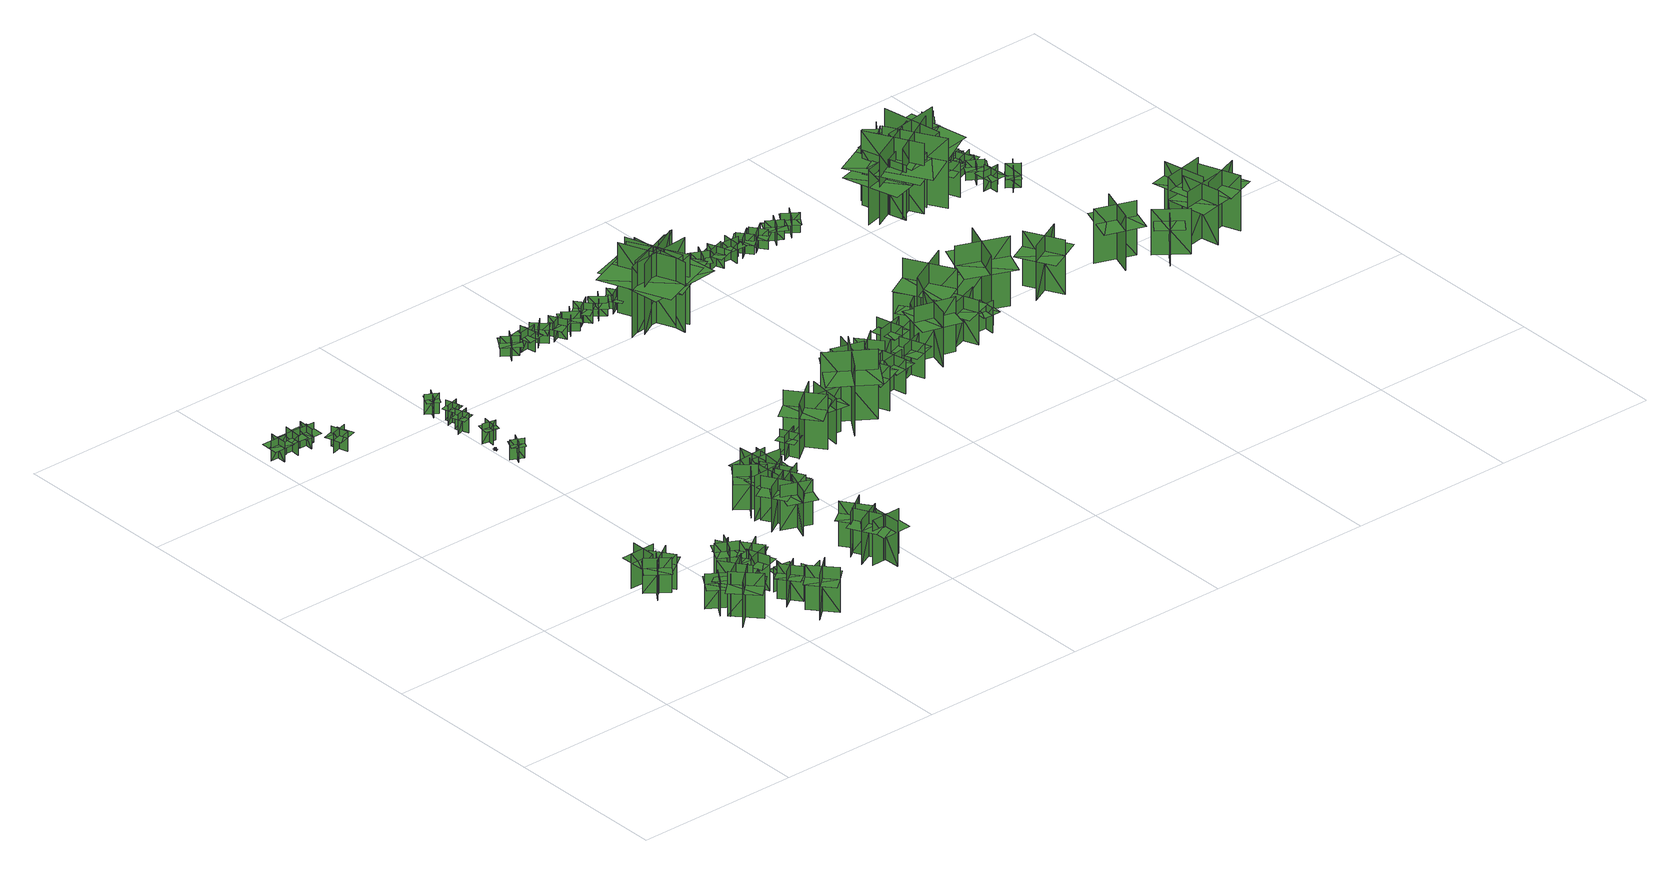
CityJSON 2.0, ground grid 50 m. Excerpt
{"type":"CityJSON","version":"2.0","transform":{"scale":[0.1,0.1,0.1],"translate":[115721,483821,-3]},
"CityObjects":{
"tree1":{"type":"SolitaryVegetationObject","geometry":[{"type":"MultiSurface","lod":"1","boundaries":[[[0,1,2]],[[0,2,3]],[[4,5,6]],[[4,6,7]],[[8,9,10]],[[8,10,11]],[[8,11,12]],[[8,12,13]]]}]},
"tree2":{"type":"SolitaryVegetationObject","geometry":[{"type":"MultiSurface","lod":"1","boundaries":[[[14,15,16]],[[14,16,17]],[[18,19,20]],[[18,20,21]],[[22,23,24]],[[22,24,25]],[[22,25,26]],[[22,26,27]]]}]},
"tree3":{"type":"SolitaryVegetationObject","geometry":[{"type":"MultiSurface","lod":"1","boundaries":[[[28,29,30]],[[28,30,31]],[[32,33,34]],[[32,34,35]],[[36,37,38]],[[36,38,39]],[[36,39,40]],[[36,40,41]]]}]},
"tree4":{"type":"SolitaryVegetationObject","geometry":[{"type":"MultiSurface","lod":"1","boundaries":[[[42,43,44]],[[42,44,45]],[[46,47,48]],[[46,48,49]],[[50,51,52]],[[50,52,53]],[[50,53,54]],[[50,54,55]]]}]},
"tree5":{"type":"SolitaryVegetationObject","geometry":[{"type":"MultiSurface","lod":"1","boundaries":[[[56,57,58]],[[56,58,59]],[[60,61,62]],[[60,62,63]],[[64,65,66]],[[64,66,67]],[[64,67,68]],[[64,68,69]]]}]},
"tree6":{"type":"SolitaryVegetationObject","geometry":[{"type":"MultiSurface","lod":"1","boundaries":[[[70,71,72]],[[70,72,73]],[[74,75,76]],[[74,76,77]],[[78,79,80]],[[78,80,81]],[[78,81,82]],[[78,82,83]]]}]},
"tree7":{"type":"SolitaryVegetationObject","geometry":[{"type":"MultiSurface","lod":"1","boundaries":[[[84,85,86]],[[84,86,87]],[[88,89,90]],[[88,90,91]],[[92,93,94]],[[92,94,95]],[[92,95,96]],[[92,96,97]]]}]},
"tree8":{"type":"SolitaryVegetationObject","geometry":[{"type":"MultiSurface","lod":"1","boundaries":[[[98,99,100]],[[98,100,101]],[[102,103,104]],[[102,104,105]],[[106,107,108]],[[106,108,109]],[[106,109,110]],[[106,110,111]]]}]},
"tree9":{"type":"SolitaryVegetationObject","geometry":[{"type":"MultiSurface","lod":"1","boundaries":[[[112,113,114]],[[112,114,115]],[[116,117,118]],[[116,118,119]],[[120,121,122]],[[120,122,123]],[[120,123,124]],[[120,124,125]]]}]},
"tree10":{"type":"SolitaryVegetationObject","geometry":[{"type":"MultiSurface","lod":"1","boundaries":[[[126,127,128]],[[126,128,129]],[[130,131,132]],[[130,132,133]],[[134,135,136]],[[134,136,137]],[[134,137,138]],[[134,138,139]]]}]},
"tree11":{"type":"SolitaryVegetationObject","geometry":[{"type":"MultiSurface","lod":"1","boundaries":[[[140,141,142]],[[140,142,143]],[[144,145,146]],[[144,146,147]],[[148,149,150]],[[148,150,151]],[[148,151,152]],[[148,152,153]]]}]},
"tree12":{"type":"SolitaryVegetationObject","geometry":[{"type":"MultiSurface","lod":"1","boundaries":[[[154,155,156]],[[154,156,157]],[[158,159,160]],[[158,160,161]],[[162,163,164]],[[162,164,165]],[[162,165,166]],[[162,166,167]]]}]},
"tree13":{"type":"SolitaryVegetationObject","geometry":[{"type":"MultiSurface","lod":"1","boundaries":[[[168,169,170]],[[168,170,171]],[[172,173,174]],[[172,174,175]],[[176,177,178]],[[176,178,179]],[[176,179,180]],[[176,180,181]]]}]},
"tree14":{"type":"SolitaryVegetationObject","geometry":[{"type":"MultiSurface","lod":"1","boundaries":[[[182,183,184]],[[182,184,185]],[[186,187,188]],[[186,188,189]],[[190,191,192]],[[190,192,193]],[[190,193,194]],[[190,194,195]]]}]},
"tree15":{"type":"SolitaryVegetationObject","geometry":[{"type":"MultiSurface","lod":"1","boundaries":[[[196,197,198]],[[196,198,199]],[[200,201,202]],[[200,202,203]],[[204,205,206]],[[204,206,207]],[[204,207,208]],[[204,208,209]]]}]},
"tree16":{"type":"SolitaryVegetationObject","geometry":[{"type":"MultiSurface","lod":"1","boundaries":[[[210,211,212]],[[210,212,213]],[[214,215,216]],[[214,216,217]],[[218,219,220]],[[218,220,221]],[[218,221,222]],[[218,222,223]]]}]},
"tree17":{"type":"SolitaryVegetationObject","geometry":[{"type":"MultiSurface","lod":"1","boundaries":[[[224,225,226]],[[224,226,227]],[[228,229,230]],[[228,230,231]],[[232,233,234]],[[232,234,235]],[[232,235,236]],[[232,236,237]]]}]},
"tree18":{"type":"SolitaryVegetationObject","geometry":[{"type":"MultiSurface","lod":"1","boundaries":[[[238,239,240]],[[238,240,241]],[[242,243,244]],[[242,244,245]],[[246,247,248]],[[246,248,249]],[[246,249,250]],[[246,250,251]]]}]},
"tree19":{"type":"SolitaryVegetationObject","geometry":[{"type":"MultiSurface","lod":"1","boundaries":[[[252,253,254]],[[252,254,255]],[[256,257,258]],[[256,258,259]],[[260,261,262]],[[260,262,263]],[[260,263,264]],[[260,264,265]]]}]},
"tree20":{"type":"SolitaryVegetationObject","geometry":[{"type":"MultiSurface","lod":"1","boundaries":[[[266,267,268]],[[266,268,269]],[[270,271,272]],[[270,272,273]],[[274,275,276]],[[274,276,277]],[[274,277,278]],[[274,278,279]]]}]},
"tree21":{"type":"SolitaryVegetationObject","geometry":[{"type":"MultiSurface","lod":"1","boundaries":[[[280,281,282]],[[280,282,283]],[[284,285,286]],[[284,286,287]],[[288,289,290]],[[288,290,291]],[[288,291,292]],[[288,292,293]]]}]},
"tree22":{"type":"SolitaryVegetationObject","geometry":[{"type":"MultiSurface","lod":"1","boundaries":[[[294,295,296]],[[294,296,297]],[[298,299,300]],[[298,300,301]],[[302,303,304]],[[302,304,305]],[[302,305,306]],[[302,306,307]]]}]},
"tree23":{"type":"SolitaryVegetationObject","geometry":[{"type":"MultiSurface","lod":"1","boundaries":[[[308,309,310]],[[308,310,311]],[[312,313,314]],[[312,314,315]],[[316,317,318]],[[316,318,319]],[[316,319,320]],[[316,320,321]]]}]},
"tree24":{"type":"SolitaryVegetationObject","geometry":[{"type":"MultiSurface","lod":"1","boundaries":[[[322,323,324]],[[322,324,325]],[[326,327,328]],[[326,328,329]],[[330,331,332]],[[330,332,333]],[[330,333,334]],[[330,334,335]]]}]},
"tree25":{"type":"SolitaryVegetationObject","geometry":[{"type":"MultiSurface","lod":"1","boundaries":[[[336,337,338]],[[336,338,339]],[[340,341,342]],[[340,342,343]],[[344,345,346]],[[344,346,347]],[[344,347,348]],[[344,348,349]]]}]},
"tree26":{"type":"SolitaryVegetationObject","geometry":[{"type":"MultiSurface","lod":"1","boundaries":[[[350,351,352]],[[350,352,353]],[[354,355,356]],[[354,356,357]],[[358,359,360]],[[358,360,361]],[[358,361,362]],[[358,362,363]]]}]},
"tree27":{"type":"SolitaryVegetationObject","geometry":[{"type":"MultiSurface","lod":"1","boundaries":[[[364,365,366]],[[364,366,367]],[[368,369,370]],[[368,370,371]],[[372,373,374]],[[372,374,375]],[[372,375,376]],[[372,376,377]]]}]},
"tree28":{"type":"SolitaryVegetationObject","geometry":[{"type":"MultiSurface","lod":"1","boundaries":[[[378,379,380]],[[378,380,381]],[[382,383,384]],[[382,384,385]],[[386,387,388]],[[386,388,389]],[[386,389,390]],[[386,390,391]]]}]},
"tree29":{"type":"SolitaryVegetationObject","geometry":[{"type":"MultiSurface","lod":"1","boundaries":[[[392,393,394]],[[392,394,395]],[[396,397,398]],[[396,398,399]],[[400,401,402]],[[400,402,403]],[[400,403,404]],[[400,404,405]]]}]},
"tree30":{"type":"SolitaryVegetationObject","geometry":[{"type":"MultiSurface","lod":"1","boundaries":[[[406,407,408]],[[406,408,409]],[[410,411,412]],[[410,412,413]],[[414,415,416]],[[414,416,417]],[[414,417,418]],[[414,418,419]]]}]},
"tree31":{"type":"SolitaryVegetationObject","geometry":[{"type":"MultiSurface","lod":"1","boundaries":[[[420,421,422]],[[420,422,423]],[[424,425,426]],[[424,426,427]],[[428,429,430]],[[428,430,431]],[[428,431,432]],[[428,432,433]]]}]},
"tree32":{"type":"SolitaryVegetationObject","geometry":[{"type":"MultiSurface","lod":"1","boundaries":[[[434,435,436]],[[434,436,437]],[[438,439,440]],[[438,440,441]],[[442,443,444]],[[442,444,445]],[[442,445,446]],[[442,446,447]]]}]},
"tree33":{"type":"SolitaryVegetationObject","geometry":[{"type":"MultiSurface","lod":"1","boundaries":[[[448,449,450]],[[448,450,451]],[[452,453,454]],[[452,454,455]],[[456,457,458]],[[456,458,459]],[[456,459,460]],[[456,460,461]]]}]},
"tree34":{"type":"SolitaryVegetationObject","geometry":[{"type":"MultiSurface","lod":"1","boundaries":[[[462,463,464]],[[462,464,465]],[[466,467,468]],[[466,468,469]],[[470,471,472]],[[470,472,473]],[[470,473,474]],[[470,474,475]]]}]},
"tree35":{"type":"SolitaryVegetationObject","geometry":[{"type":"MultiSurface","lod":"1","boundaries":[[[476,477,478]],[[476,478,479]],[[480,481,482]],[[480,482,483]],[[484,485,486]],[[484,486,487]],[[484,487,488]],[[484,488,489]]]}]},
"tree36":{"type":"SolitaryVegetationObject","geometry":[{"type":"MultiSurface","lod":"1","boundaries":[[[490,491,492]],[[490,492,493]],[[494,495,496]],[[494,496,497]],[[498,499,500]],[[498,500,501]],[[498,501,502]],[[498,502,503]]]}]},
"tree37":{"type":"SolitaryVegetationObject","geometry":[{"type":"MultiSurface","lod":"1","boundaries":[[[504,505,506]],[[504,506,507]],[[508,509,510]],[[508,510,511]],[[512,513,514]],[[512,514,515]],[[512,515,516]],[[512,516,517]]]}]},
"tree38":{"type":"SolitaryVegetationObject","geometry":[{"type":"MultiSurface","lod":"1","boundaries":[[[518,519,520]],[[518,520,521]],[[522,523,524]],[[522,524,525]],[[526,527,528]],[[526,528,529]],[[526,529,530]],[[526,530,531]]]}]},
"tree39":{"type":"SolitaryVegetationObject","geometry":[{"type":"MultiSurface","lod":"1","boundaries":[[[532,533,534]],[[532,534,535]],[[536,537,538]],[[536,538,539]],[[540,541,542]],[[540,542,543]],[[540,543,544]],[[540,544,545]]]}]},
"tree40":{"type":"SolitaryVegetationObject","geometry":[{"type":"MultiSurface","lod":"1","boundaries":[[[546,547,548]],[[546,548,549]],[[550,551,552]],[[550,552,553]],[[554,555,556]],[[554,556,557]],[[554,558,559]],[[554,559,555]]]}]},
"tree41":{"type":"SolitaryVegetationObject","geometry":[{"type":"MultiSurface","lod":"1","boundaries":[[[560,561,562]],[[560,562,563]],[[564,565,566]],[[564,566,567]],[[568,569,570]],[[568,570,571]],[[568,571,572]],[[568,572,573]]]}]},
"tree42":{"type":"SolitaryVegetationObject","geometry":[{"type":"MultiSurface","lod":"1","boundaries":[[[574,575,576]],[[574,576,577]],[[578,579,580]],[[578,580,581]],[[582,583,584]],[[582,584,585]],[[582,585,586]],[[582,586,587]]]}]},
"tree43":{"type":"SolitaryVegetationObject","geometry":[{"type":"MultiSurface","lod":"1","boundaries":[[[588,589,590]],[[588,590,591]],[[592,593,594]],[[592,594,595]],[[596,597,598]],[[596,598,599]],[[596,599,600]],[[596,600,601]]]}]},
"tree44":{"type":"SolitaryVegetationObject","geometry":[{"type":"MultiSurface","lod":"1","boundaries":[[[602,603,604]],[[602,604,605]],[[606,607,608]],[[606,608,609]],[[610,611,612]],[[610,612,613]],[[610,613,614]],[[610,614,615]]]}]},
"tree45":{"type":"SolitaryVegetationObject","geometry":[{"type":"MultiSurface","lod":"1","boundaries":[[[616,617,618]],[[616,618,619]],[[620,621,622]],[[620,622,623]],[[624,625,626]],[[624,626,627]],[[624,627,628]],[[624,628,629]]]}]},
"tree46":{"type":"SolitaryVegetationObject","geometry":[{"type":"MultiSurface","lod":"1","boundaries":[[[630,631,632]],[[630,632,633]],[[634,635,636]],[[634,636,637]],[[638,639,640]],[[638,640,641]],[[638,641,642]],[[638,642,643]]]}]},
"tree47":{"type":"SolitaryVegetationObject","geometry":[{"type":"MultiSurface","lod":"1","boundaries":[[[644,645,646]],[[644,646,647]],[[648,649,650]],[[648,650,651]],[[652,653,654]],[[652,654,655]],[[652,655,656]],[[652,656,657]]]}]},
"tree48":{"type":"SolitaryVegetationObject","geometry":[{"type":"MultiSurface","lod":"1","boundaries":[[[658,659,660]],[[658,660,661]],[[662,663,664]],[[662,664,665]],[[666,667,668]],[[666,668,669]],[[666,669,670]],[[666,670,671]]]}]},
"tree49":{"type":"SolitaryVegetationObject","geometry":[{"type":"MultiSurface","lod":"1","boundaries":[[[672,673,674]],[[672,674,675]],[[676,677,678]],[[676,678,679]],[[680,681,682]],[[680,682,683]],[[680,683,684]],[[680,684,685]]]}]},
"tree50":{"type":"SolitaryVegetationObject","geometry":[{"type":"MultiSurface","lod":"1","boundaries":[[[686,687,688]],[[686,688,689]],[[690,691,692]],[[690,692,693]],[[694,695,696]],[[694,696,697]],[[694,697,698]],[[694,698,699]]]}]},
"tree51":{"type":"SolitaryVegetationObject","geometry":[{"type":"MultiSurface","lod":"1","boundaries":[[[700,701,702]],[[700,702,703]],[[704,705,706]],[[704,706,707]],[[708,709,710]],[[708,710,711]],[[708,711,712]],[[708,712,713]]]}]},
"tree52":{"type":"SolitaryVegetationObject","geometry":[{"type":"MultiSurface","lod":"1","boundaries":[[[714,715,716]],[[714,716,717]],[[718,719,720]],[[718,720,721]],[[722,723,724]],[[722,724,725]],[[722,725,726]],[[722,726,727]]]}]},
"tree53":{"type":"SolitaryVegetationObject","geometry":[{"type":"MultiSurface","lod":"1","boundaries":[[[728,729,730]],[[728,730,731]],[[732,733,734]],[[732,734,735]],[[736,737,738]],[[736,738,739]],[[736,739,740]],[[736,740,741]]]}]},
"tree54":{"type":"SolitaryVegetationObject","geometry":[{"type":"MultiSurface","lod":"1","boundaries":[[[742,743,744]],[[742,744,745]],[[746,747,748]],[[746,748,749]],[[750,751,752]],[[750,752,753]],[[750,753,754]],[[750,754,755]]]}]},
"tree55":{"type":"SolitaryVegetationObject","geometry":[{"type":"MultiSurface","lod":"1","boundaries":[[[756,757,758]],[[756,758,759]],[[760,761,762]],[[760,762,763]],[[764,765,766]],[[764,766,767]],[[764,767,768]],[[764,768,769]]]}]},
"tree56":{"type":"SolitaryVegetationObject","geometry":[{"type":"MultiSurface","lod":"1","boundaries":[[[770,771,772]],[[770,772,773]],[[774,775,776]],[[774,776,777]],[[778,779,780]],[[778,780,781]],[[778,782,783]],[[778,783,779]]]}]},
"tree57":{"type":"SolitaryVegetationObject","geometry":[{"type":"MultiSurface","lod":"1","boundaries":[[[784,785,786]],[[784,786,787]],[[788,789,790]],[[788,790,791]],[[792,793,794]],[[792,794,795]],[[792,795,796]],[[792,796,797]]]}]},
"tree58":{"type":"SolitaryVegetationObject","geometry":[{"type":"MultiSurface","lod":"1","boundaries":[[[798,799,800]],[[798,800,801]],[[802,803,804]],[[802,804,805]],[[806,807,808]],[[806,808,809]],[[806,809,810]],[[806,810,811]]]}]},
"tree59":{"type":"SolitaryVegetationObject","geometry":[{"type":"MultiSurface","lod":"1","boundaries":[[[812,813,814]],[[812,814,815]],[[816,817,818]],[[816,818,819]],[[820,821,822]],[[820,822,823]],[[820,823,824]],[[820,824,825]]]}]},
"tree60":{"type":"SolitaryVegetationObject","geometry":[{"type":"MultiSurface","lod":"1","boundaries":[[[826,827,828]],[[826,828,829]],[[830,831,832]],[[830,832,833]],[[834,835,836]],[[834,836,837]],[[834,838,839]],[[834,839,835]]]}]},
"tree61":{"type":"SolitaryVegetationObject","geometry":[{"type":"MultiSurface","lod":"1","boundaries":[[[840,841,842]],[[840,842,843]],[[844,845,846]],[[844,846,847]],[[848,849,850]],[[848,850,851]],[[848,851,852]],[[848,852,853]]]}]},
"tree62":{"type":"SolitaryVegetationObject","geometry":[{"type":"MultiSurface","lod":"1","boundaries":[[[854,855,856]],[[854,856,857]],[[858,859,860]],[[858,860,861]],[[862,863,864]],[[862,864,865]],[[862,865,866]],[[862,866,867]]]}]},
"tree63":{"type":"SolitaryVegetationObject","geometry":[{"type":"MultiSurface","lod":"1","boundaries":[[[868,869,870]],[[868,870,871]],[[872,873,874]],[[872,874,875]],[[876,877,878]],[[876,878,879]],[[876,879,880]],[[876,880,881]]]}]},
"tree64":{"type":"SolitaryVegetationObject","geometry":[{"type":"MultiSurface","lod":"1","boundaries":[[[882,883,884]],[[882,884,885]],[[886,887,888]],[[886,888,889]],[[890,891,892]],[[890,892,893]],[[890,893,894]],[[890,894,895]]]}]},
"tree65":{"type":"SolitaryVegetationObject","geometry":[{"type":"MultiSurface","lod":"1","boundaries":[[[896,897,898]],[[896,898,899]],[[900,901,902]],[[900,902,903]],[[904,905,906]],[[904,906,907]],[[904,908,909]],[[904,909,905]]]}]},
"tree66":{"type":"SolitaryVegetationObject","geometry":[{"type":"MultiSurface","lod":"1","boundaries":[[[910,911,912]],[[910,912,913]],[[914,915,916]],[[914,916,917]],[[918,919,920]],[[918,920,921]],[[918,921,922]],[[918,922,923]]]}]},
"tree67":{"type":"SolitaryVegetationObject","geometry":[{"type":"MultiSurface","lod":"1","boundaries":[[[924,925,926]],[[924,926,927]],[[928,929,930]],[[928,930,931]],[[932,933,934]],[[932,934,935]],[[932,935,936]],[[932,936,937]]]}]},
"tree68":{"type":"SolitaryVegetationObject","geometry":[{"type":"MultiSurface","lod":"1","boundaries":[[[938,939,940]],[[938,940,941]],[[942,943,944]],[[942,944,945]],[[946,947,948]],[[946,948,949]],[[946,949,950]],[[946,950,951]]]}]},
"tree69":{"type":"SolitaryVegetationObject","geometry":[{"type":"MultiSurface","lod":"1","boundaries":[[[952,953,954]],[[952,954,955]],[[956,957,958]],[[956,958,959]],[[960,961,962]],[[960,962,963]],[[960,963,964]],[[960,964,965]]]}]},
"tree70":{"type":"SolitaryVegetationObject","geometry":[{"type":"MultiSurface","lod":"1","boundaries":[[[966,967,968]],[[966,968,969]],[[970,971,972]],[[970,972,973]],[[974,975,976]],[[974,976,977]],[[974,977,978]],[[974,978,979]]]}]},
"tree71":{"type":"SolitaryVegetationObject","geometry":[{"type":"MultiSurface","lod":"1","boundaries":[[[980,981,982]],[[980,982,983]],[[984,985,986]],[[984,986,987]],[[988,989,990]],[[988,990,991]],[[988,991,992]],[[988,992,993]]]}]},
"tree72":{"type":"SolitaryVegetationObject","geometry":[{"type":"MultiSurface","lod":"1","boundaries":[[[994,995,996]],[[994,996,997]],[[998,999,1000]],[[998,1000,1001]],[[1002,1003,1004]],[[1002,1004,1005]],[[1002,1005,1006]],[[1002,1006,1007]]]}]},
"tree73":{"type":"SolitaryVegetationObject","geometry":[{"type":"MultiSurface","lod":"1","boundaries":[[[1008,1009,1010]],[[1008,1010,1011]],[[1012,1013,1014]],[[1012,1014,1015]],[[1016,1017,1018]],[[1016,1018,1019]],[[1016,1019,1020]],[[1016,1020,1021]]]}]},
"tree74":{"type":"SolitaryVegetationObject","geometry":[{"type":"MultiSurface","lod":"1","boundaries":[[[1022,1023,1024]],[[1022,1024,1025]],[[1026,1027,1028]],[[1026,1028,1029]],[[1030,1031,1032]],[[1030,1032,1033]],[[1030,1033,1034]],[[1030,1034,1035]]]}]},
"tree75":{"type":"SolitaryVegetationObject","geometry":[{"type":"MultiSurface","lod":"1","boundaries":[[[1036,1037,1038]],[[1036,1038,1039]],[[1040,1041,1042]],[[1040,1042,1043]],[[1044,1045,1046]],[[1044,1046,1047]],[[1044,1047,1048]],[[1044,1048,1049]]]}]},
"tree76":{"type":"SolitaryVegetationObject","geometry":[{"type":"MultiSurface","lod":"1","boundaries":[[[1050,1051,1052]],[[1050,1052,1053]],[[1054,1055,1056]],[[1054,1056,1057]],[[1058,1059,1060]],[[1058,1060,1061]],[[1058,1061,1062]],[[1058,1062,1063]]]}]},
"tree77":{"type":"SolitaryVegetationObject","geometry":[{"type":"MultiSurface","lod":"1","boundaries":[[[1064,1065,1066]],[[1064,1066,1067]],[[1068,1069,1070]],[[1068,1070,1071]],[[1072,1073,1074]],[[1072,1074,1075]],[[1072,1075,1076]],[[1072,1076,1077]]]}]},
"tree78":{"type":"SolitaryVegetationObject","geometry":[{"type":"MultiSurface","lod":"1","boundaries":[[[1078,1079,1080]],[[1078,1080,1081]],[[1082,1083,1084]],[[1082,1084,1085]],[[1086,1087,1088]],[[1086,1088,1089]],[[1086,1089,1090]],[[1086,1090,1091]]]}]},
"tree79":{"type":"SolitaryVegetationObject","geometry":[{"type":"MultiSurface","lod":"1","boundaries":[[[1092,1093,1094]],[[1092,1094,1095]],[[1096,1097,1098]],[[1096,1098,1099]],[[1100,1101,1102]],[[1100,1102,1103]],[[1100,1103,1104]],[[1100,1104,1105]]]}]},
"tree80":{"type":"SolitaryVegetationObject","geometry":[{"type":"MultiSurface","lod":"1","boundaries":[[[1106,1107,1108]],[[1106,1108,1109]],[[1110,1111,1112]],[[1110,1112,1113]],[[1114,1115,1116]],[[1114,1116,1117]],[[1114,1117,1118]],[[1114,1118,1119]]]}]},
"tree81":{"type":"SolitaryVegetationObject","geometry":[{"type":"MultiSurface","lod":"1","boundaries":[[[1120,1121,1122]],[[1120,1122,1123]],[[1124,1125,1126]],[[1124,1126,1127]],[[1128,1129,1130]],[[1128,1130,1131]],[[1128,1131,1132]],[[1128,1132,1133]]]}]},
"tree82":{"type":"SolitaryVegetationObject","geometry":[{"type":"MultiSurface","lod":"1","boundaries":[[[1134,1135,1136]],[[1134,1136,1137]],[[1138,1139,1140]],[[1138,1140,1141]],[[1142,1143,1144]],[[1142,1144,1145]],[[1142,1145,1146]],[[1142,1146,1147]]]}]},
"tree83":{"type":"SolitaryVegetationObject","geometry":[{"type":"MultiSurface","lod":"1","boundaries":[[[1148,1149,1150]],[[1148,1150,1151]],[[1152,1153,1154]],[[1152,1154,1155]],[[1156,1157,1158]],[[1156,1158,1159]],[[1156,1159,1160]],[[1156,1160,1161]]]}]},
"tree84":{"type":"SolitaryVegetationObject","geometry":[{"type":"MultiSurface","lod":"1","boundaries":[[[1162,1163,1164]],[[1162,1164,1165]],[[1166,1167,1168]],[[1166,1168,1169]],[[1170,1171,1167]],[[1170,1167,1166]],[[1172,1173,1163]],[[1172,1163,1162]],[[1162,1163,1174]],[[1162,1174,1175]],[[1162,1176,1177]],[[1162,1177,1163]]]}]},
"tree85":{"type":"SolitaryVegetationObject","geometry":[{"type":"MultiSurface","lod":"1","boundaries":[[[1178,1179,1180]],[[1178,1180,1181]],[[1182,1183,1184]],[[1182,1184,1185]],[[1186,1187,1183]],[[1186,1183,1182]],[[1188,1189,1179]],[[1188,1179,1178]],[[1178,1179,1190]],[[1178,1190,1191]],[[1178,1192,1193]],[[1178,1193,1179]]]}]},
"tree86":{"type":"SolitaryVegetationObject","geometry":[{"type":"MultiSurface","lod":"1","boundaries":[[[1194,1195,1196]],[[1194,1196,1197]],[[1198,1199,1200]],[[1198,1200,1201]],[[1202,1203,1204]],[[1202,1204,1205]],[[1202,1205,1206]],[[1202,1206,1207]]]}]},
"tree87":{"type":"SolitaryVegetationObject","geometry":[{"type":"MultiSurface","lod":"1","boundaries":[[[1208,1209,1210]],[[1208,1210,1211]],[[1212,1213,1214]],[[1212,1214,1215]],[[1216,1217,1218]],[[1216,1218,1219]],[[1216,1220,1221]],[[1216,1221,1217]]]}]},
"tree88":{"type":"SolitaryVegetationObject","geometry":[{"type":"MultiSurface","lod":"1","boundaries":[[[1222,1223,1224]],[[1222,1224,1225]],[[1226,1227,1228]],[[1226,1228,1229]],[[1230,1231,1232]],[[1230,1232,1233]],[[1230,1234,1235]],[[1230,1235,1231]]]}]},
"tree89":{"type":"SolitaryVegetationObject","geometry":[{"type":"MultiSurface","lod":"1","boundaries":[[[1236,1237,1238]],[[1236,1238,1239]],[[1240,1241,1242]],[[1240,1242,1243]],[[1244,1245,1246]],[[1244,1246,1247]],[[1244,1247,1248]],[[1244,1248,1249]]]}]},
"tree90":{"type":"SolitaryVegetationObject","geometry":[{"type":"MultiSurface","lod":"1","boundaries":[[[1250,1251,1252]],[[1250,1252,1253]],[[1254,1255,1256]],[[1254,1256,1257]],[[1258,1259,1260]],[[1258,1260,1261]],[[1258,1261,1262]],[[1258,1262,1263]]]}]},
"tree91":{"type":"SolitaryVegetationObject","geometry":[{"type":"MultiSurface","lod":"1","boundaries":[[[1264,1265,1266]],[[1264,1266,1267]],[[1268,1269,1270]],[[1268,1270,1271]],[[1272,1273,1274]],[[1272,1274,1275]],[[1272,1275,1276]],[[1272,1276,1277]]]}]},
"tree92":{"type":"SolitaryVegetationObject","geometry":[{"type":"MultiSurface","lod":"1","boundaries":[[[1278,1279,1280]],[[1278,1280,1281]],[[1282,1283,1284]],[[1282,1284,1285]],[[1286,1287,1288]],[[1286,1288,1289]],[[1286,1289,1290]],[[1286,1290,1291]]]}]},
"tree93":{"type":"SolitaryVegetationObject","geometry":[{"type":"MultiSurface","lod":"1","boundaries":[[[1292,1293,1294]],[[1292,1294,1295]],[[1296,1297,1298]],[[1296,1298,1299]],[[1300,1301,1302]],[[1300,1302,1303]],[[1300,1303,1304]],[[1300,1304,1305]]]}]},
"tree94":{"type":"SolitaryVegetationObject","geometry":[{"type":"MultiSurface","lod":"1","boundaries":[[[1306,1307,1308]],[[1306,1308,1309]],[[1310,1311,1312]],[[1310,1312,1313]],[[1314,1315,1316]],[[1314,1316,1317]],[[1314,1317,1318]],[[1314,1318,1319]]]}]},
"tree95":{"type":"SolitaryVegetationObject","geometry":[{"type":"MultiSurface","lod":"1","boundaries":[[[1320,1321,1322]],[[1320,1322,1323]],[[1324,1325,1326]],[[1324,1326,1327]],[[1328,1329,1325]],[[1328,1325,1324]],[[1330,1331,1321]],[[1330,1321,1320]],[[1320,1321,1332]],[[1320,1332,1333]],[[1320,1334,1335]],[[1320,1335,1321]]]}]},
"tree96":{"type":"SolitaryVegetationObject","geometry":[{"type":"MultiSurface","lod":"1","boundaries":[[[1336,1337,1338]],[[1336,1338,1339]],[[1340,1341,1342]],[[1340,1342,1343]],[[1344,1345,1346]],[[1344,1346,1347]],[[1344,1347,1348]],[[1344,1348,1349]]]}]},
"tree97":{"type":"SolitaryVegetationObject","geometry":[{"type":"MultiSurface","lod":"1","boundaries":[[[1350,1351,1352]],[[1350,1352,1353]],[[1354,1355,1356]],[[1354,1356,1357]],[[1358,1359,1360]],[[1358,1360,1361]],[[1358,1362,1363]],[[1358,1363,1359]]]}]},
"tree98":{"type":"SolitaryVegetationObject","geometry":[{"type":"MultiSurface","lod":"1","boundaries":[[[1364,1365,1366]],[[1364,1366,1367]],[[1368,1369,1370]],[[1368,1370,1371]],[[1372,1373,1369]],[[1372,1369,1368]],[[1374,1375,1365]],[[1374,1365,1364]],[[1364,1365,1376]],[[1364,1376,1377]],[[1364,1378,1379]],[[1364,1379,1365]]]}]},
"tree99":{"type":"SolitaryVegetationObject","geometry":[{"type":"MultiSurface","lod":"1","boundaries":[[[1380,1381,1382]],[[1380,1382,1383]],[[1384,1385,1386]],[[1384,1386,1387]],[[1388,1389,1390]],[[1388,1390,1391]],[[1388,1392,1393]],[[1388,1393,1389]]]}]}
},
"vertices":[
[358,462,25],[312,400,25],[312,400,133],[358,462,133],[307,454,25],[369,408,25],[369,408,133],[307,454,133],[307,454,103],[284,423,103],[346,377,103],[369,408,103],[392,439,103],[330,485,103],
[468,215,25],[394,148,25],[394,148,164],[468,215,164],[401,218,25],[469,145,25],[469,145,164],[401,218,164],[401,218,125],[365,185,125],[432,111,125],[469,145,125],[505,179,125],[438,252,125],
[429,296,25],[387,232,25],[387,232,133],[429,296,133],[379,286,25],[444,244,25],[444,244,133],[379,286,133],[379,286,103],[358,254,103],[423,211,103],[444,244,103],[465,276,103],[400,319,103],
[381,498,21],[304,498,21],[304,498,129],[381,498,129],[345,535,21],[345,458,21],[345,458,129],[345,535,129],[345,535,99],[306,535,99],[306,458,99],[345,458,99],[384,458,99],[384,535,99],
[398,468,24],[333,424,24],[333,424,132],[398,468,132],[347,478,24],[390,413,24],[390,413,132],[347,478,132],[347,478,101],[315,456,101],[358,392,101],[390,413,101],[422,435,101],[379,499,101],
[408,213,23],[491,267,23],[491,267,162],[408,213,162],[473,199,23],[418,282,23],[418,282,162],[473,199,162],[473,199,123],[514,226,123],[460,309,123],[418,282,123],[377,255,123],[431,171,123],
[40,1604,14],[40,1604,76],[40,1657,76],[40,1657,14],[15,1630,14],[15,1630,76],[67,1630,76],[67,1630,14],[7,1630,56],[7,1603,56],[71,1603,56],[71,1630,56],[71,1657,56],[7,1657,56],
[92,1659,14],[92,1659,76],[89,1606,76],[89,1606,14],[116,1632,14],[116,1632,76],[64,1634,76],[64,1634,14],[123,1632,56],[125,1658,56],[61,1661,56],[59,1635,56],[58,1608,56],[122,1605,56],
[164,1631,14],[164,1631,76],[110,1632,76],[110,1632,14],[137,1607,14],[137,1607,76],[139,1658,76],[139,1658,14],[137,1599,56],[164,1598,56],[165,1662,56],[139,1663,56],[112,1664,56],[110,1599,56],
[573,43,26],[642,103,26],[642,103,165],[573,43,165],[640,38,26],[579,108,26],[579,108,165],[640,38,165],[640,38,128],[673,67,128],[613,137,128],[579,108,128],[546,79,128],[606,9,128],
[552,152,25],[610,195,25],[610,195,133],[552,152,133],[604,145,25],[561,202,25],[561,202,133],[604,145,133],[604,145,105],[632,165,105],[589,223,105],[561,202,105],[534,182,105],[577,124,105],
[569,242,27],[546,310,27],[546,310,135],[569,242,135],[592,289,27],[524,266,27],[524,266,135],[592,289,135],[592,289,107],[581,322,107],[513,298,107],[524,266,107],[535,233,107],[603,256,107],
[565,357,25],[502,391,25],[502,391,133],[565,357,133],[549,407,25],[516,344,25],[516,344,133],[549,407,133],[549,407,105],[519,424,105],[485,360,105],[516,344,105],[546,328,105],[580,391,105],
[184,1584,16],[184,1584,78],[199,1533,78],[199,1533,16],[215,1566,16],[215,1566,78],[166,1551,78],[166,1551,16],[223,1568,58],[215,1594,58],[154,1575,58],[162,1550,58],[169,1524,58],[231,1543,58],
[658,141,25],[591,115,25],[591,115,133],[658,141,133],[610,162,25],[636,95,25],[636,95,133],[610,162,133],[610,162,105],[578,149,105],[604,82,105],[636,95,105],[668,108,105],[642,174,105],
[596,203,26],[603,254,26],[603,254,103],[596,203,103],[626,226,26],[575,233,26],[575,233,103],[626,226,103],[626,226,83],[629,251,83],[578,257,83],[575,233,83],[572,209,83],[623,202,83],
[597,292,27],[557,351,27],[557,351,135],[597,292,135],[606,343,27],[547,303,27],[547,303,135],[606,343,135],[606,343,107],[587,372,107],[528,331,107],[547,303,107],[567,274,107],[626,315,107],
[545,437,28],[569,392,28],[569,392,105],[545,437,105],[535,401,28],[580,425,28],[580,425,105],[535,401,105],[535,401,85],[546,380,85],[591,404,85],[580,425,85],[568,447,85],[523,423,85],
[497,1182,25],[515,1218,25],[515,1218,87],[497,1182,87],[525,1191,25],[488,1209,25],[488,1209,87],[525,1191,87],[525,1191,71],[534,1209,71],[497,1227,71],[488,1209,71],[480,1192,71],[516,1174,71],
[489,1267,27],[496,1267,27],[496,1277,27],[489,1277,27],[493,1267,31],[493,1267,24],[493,1277,24],[493,1277,31],[493,1274,31],[496,1274,31],[496,1274,24],[493,1274,24],[490,1274,24],[490,1274,31],
[509,1334,26],[503,1294,26],[503,1294,88],[509,1334,88],[485,1317,26],[526,1310,26],[526,1310,88],[485,1317,88],[485,1317,72],[482,1297,72],[522,1291,72],[526,1310,72],[529,1329,72],[488,1336,72],
[481,1423,26],[494,1384,26],[494,1384,88],[481,1423,88],[468,1396,26],[507,1409,26],[507,1409,88],[468,1396,88],[468,1396,72],[474,1377,72],[513,1390,72],[507,1409,72],[501,1427,72],[462,1415,72],
[493,1476,25],[505,1437,25],[505,1437,87],[493,1476,87],[479,1450,25],[518,1462,25],[518,1462,87],[479,1450,87],[479,1450,71],[485,1431,71],[524,1443,71],[518,1462,71],[512,1480,71],[473,1468,71],
[468,1534,25],[503,1514,25],[503,1514,87],[468,1534,87],[476,1506,25],[496,1541,25],[496,1541,87],[476,1506,87],[476,1506,71],[493,1496,71],[513,1532,71],[496,1541,71],[479,1551,71],[459,1515,71],
[867,254,24],[908,172,24],[908,172,163],[867,254,163],[846,190,24],[928,231,24],[928,231,163],[846,190,163],[846,190,127],[866,151,127],[948,192,127],[928,231,127],[909,271,127],[826,230,127],
[793,541,23],[839,461,23],[839,461,162],[793,541,162],[776,476,23],[856,521,23],[856,521,162],[776,476,162],[776,476,126],[798,437,126],[878,483,126],[856,521,126],[834,560,126],[754,514,126],
[916,125,21],[914,218,21],[914,218,160],[916,125,160],[962,175,21],[870,172,21],[870,172,160],[962,175,160],[962,175,124],[961,219,124],[869,216,124],[870,172,124],[871,128,124],[963,130,124],
[850,239,24],[925,292,24],[925,292,163],[850,239,163],[916,228,24],[862,303,24],[862,303,163],[916,228,163],[916,228,127],[952,254,127],[899,329,127],[862,303,127],[826,277,127],[880,202,127],
[798,466,23],[884,434,23],[884,434,162],[798,466,162],[826,405,23],[859,491,23],[859,491,162],[826,405,162],[826,405,125],[868,390,125],[900,476,125],[859,491,125],[817,507,125],[785,421,125],
[838,640,22],[782,567,22],[782,567,161],[838,640,161],[772,631,22],[845,574,22],[845,574,161],[772,631,161],[772,631,125],[745,596,125],[817,539,125],[845,574,125],[872,609,125],[799,666,125],
[779,549,23],[871,553,23],[871,553,162],[779,549,162],[829,504,23],[825,596,23],[825,596,162],[829,504,162],[829,504,126],[873,506,126],[869,598,126],[825,596,126],[781,594,126],[785,502,126],
[908,528,22],[827,485,22],[827,485,161],[908,528,161],[844,548,22],[887,466,22],[887,466,161],[844,548,161],[844,548,125],[805,527,125],[848,446,125],[887,466,125],[926,487,125],[883,568,125],
[839,598,21],[888,520,21],[888,520,161],[839,598,161],[824,532,21],[902,582,21],[902,582,161],[824,532,161],[824,532,124],[848,495,124],[926,544,124],[902,582,124],[879,619,124],[801,570,124],
[851,591,23],[844,683,23],[844,683,162],[851,591,162],[895,642,23],[803,636,23],[803,636,162],[895,642,162],[895,642,126],[892,687,126],[800,680,126],[803,636,126],[806,591,126],[898,598,126],
[870,567,23],[878,658,23],[878,658,162],[870,567,162],[921,610,23],[829,618,23],[829,618,162],[921,610,162],[921,610,126],[925,655,126],[833,662,126],[829,618,126],[826,574,126],[918,566,126],
[1055,768,23],[1079,717,23],[1079,717,100],[1055,768,100],[1042,733,23],[1093,756,23],[1093,756,100],[1042,733,100],[1042,733,78],[1054,708,78],[1104,731,78],[1093,756,78],[1081,781,78],[1031,758,78],
[866,1653,13],[866,1653,75],[837,1609,75],[837,1609,13],[873,1618,13],[873,1618,75],[830,1646,75],[830,1646,13],[879,1613,55],[894,1636,55],[841,1671,55],[826,1649,55],[811,1627,55],[864,1591,55],
[1177,792,20],[1080,719,20],[1080,719,189],[1177,792,189],[1097,804,20],[1171,707,20],[1171,707,189],[1097,804,189],[1097,804,142],[1049,767,142],[1122,670,142],[1171,707,142],[1219,743,142],[1146,840,142],
[885,1625,14],[885,1625,76],[938,1634,76],[938,1634,14],[906,1654,14],[906,1654,76],[915,1603,76],[915,1603,14],[905,1662,56],[879,1658,56],[889,1594,56],[916,1599,56],[942,1603,56],[932,1666,56],
[1221,824,17],[1209,718,17],[1209,718,158],[1221,824,158],[1156,771,17],[1261,759,17],[1261,759,158],[1156,771,158],[1220,815,122],[1209,718,122],[1251,714,122],[1262,810,122],[1178,819,122],[1167,723,122],
[934,1650,14],[934,1650,76],[972,1612,76],[972,1612,14],[970,1649,14],[970,1649,76],[934,1613,76],[934,1613,14],[976,1655,56],[957,1674,56],[912,1629,56],[930,1610,56],[949,1591,56],[995,1636,56],
[1021,1597,14],[1021,1597,76],[997,1645,76],[997,1645,14],[987,1609,14],[987,1609,76],[1033,1632,76],[1033,1632,14],[979,1606,56],[991,1582,56],[1049,1610,56],[1037,1634,56],[1025,1658,56],[968,1630,56],
[1039,1602,14],[1039,1602,76],[1070,1645,76],[1070,1645,14],[1033,1637,14],[1033,1637,76],[1076,1608,76],[1076,1608,14],[1027,1642,55],[1012,1620,55],[1064,1583,55],[1079,1605,55],[1095,1627,55],[1042,1664,55],
[1375,739,20],[1247,826,20],[1247,826,236],[1375,739,236],[1356,841,20],[1269,712,20],[1269,712,236],[1356,841,236],[1356,841,175],[1292,884,175],[1205,755,175],[1269,712,175],[1334,669,175],[1420,797,175],
[1125,1613,16],[1125,1613,78],[1093,1656,78],[1093,1656,16],[1089,1619,16],[1089,1619,78],[1131,1650,78],[1131,1650,16],[1083,1614,58],[1099,1593,58],[1150,1631,58],[1134,1652,58],[1119,1674,58],[1067,1636,58],
[1446,815,22],[1354,777,22],[1354,777,160],[1446,815,160],[1385,841,22],[1423,749,22],[1423,749,160],[1385,841,160],[1385,841,121],[1339,822,121],[1376,730,121],[1423,749,121],[1469,768,121],[1431,860,121],
[1181,1617,15],[1181,1617,77],[1139,1649,77],[1139,1649,15],[1146,1613,15],[1146,1613,77],[1177,1653,77],[1177,1653,15],[1141,1607,57],[1162,1590,57],[1201,1641,57],[1180,1657,57],[1159,1674,57],[1120,1623,57],
[1457,893,22],[1361,920,22],[1361,920,160],[1457,893,160],[1425,951,22],[1397,855,22],[1397,855,160],[1425,951,160],[1425,951,121],[1377,965,121],[1349,869,121],[1397,855,121],[1445,841,121],[1473,937,121],
[1334,1565,13],[1334,1565,230],[1161,1494,230],[1161,1494,13],[1283,1449,13],[1283,1449,230],[1215,1616,230],[1215,1616,13],[1293,1423,159],[1380,1458,159],[1296,1667,159],[1209,1631,159],[1122,1596,159],[1206,1388,159],
[1238,1611,11],[1238,1611,73],[1210,1657,73],[1210,1657,11],[1203,1620,11],[1203,1620,73],[1247,1647,73],[1247,1647,11],[1196,1616,53],[1210,1593,53],[1265,1626,53],[1251,1649,53],[1237,1672,53],[1182,1639,53],
[1283,1421,13],[1283,1421,230],[1265,1607,230],[1265,1607,13],[1187,1503,13],[1187,1503,230],[1366,1520,230],[1366,1520,13],[1159,1500,159],[1168,1407,159],[1392,1428,159],[1383,1522,159],[1374,1615,159],[1150,1593,159],
[1196,1485,13],[1196,1485,230],[1361,1573,230],[1361,1573,13],[1235,1605,13],[1235,1605,230],[1320,1446,230],[1320,1446,13],[1222,1630,159],[1139,1586,159],[1245,1388,159],[1328,1432,159],[1410,1476,159],[1304,1674,159],
[1188,1513,13],[1188,1513,230],[1366,1573,230],[1366,1573,13],[1247,1625,13],[1247,1625,230],[1304,1454,230],[1304,1454,13],[1238,1652,159],[1149,1622,159],[1221,1409,159],[1310,1439,159],[1398,1469,159],[1327,1682,159],
[1536,831,24],[1461,815,24],[1461,815,131],[1536,831,131],[1494,860,24],[1509,784,24],[1509,784,131],[1494,860,131],[1494,860,101],[1456,852,101],[1471,776,101],[1509,784,101],[1547,792,101],[1531,868,101],
[1298,1652,14],[1298,1652,76],[1265,1610,76],[1265,1610,14],[1302,1616,14],[1302,1616,76],[1261,1648,76],[1261,1648,14],[1308,1611,56],[1324,1633,56],[1274,1672,56],[1257,1651,56],[1241,1629,56],[1292,1590,56],
[1531,896,20],[1479,961,20],[1479,961,129],[1531,896,129],[1538,961,20],[1473,910,20],[1473,910,129],[1538,961,129],[1526,902,101],[1479,961,101],[1454,940,101],[1501,881,101],[1552,922,101],[1505,981,101],
[1305,1647,15],[1305,1647,77],[1342,1609,77],[1342,1609,15],[1341,1646,15],[1341,1646,77],[1304,1610,77],[1304,1610,15],[1347,1651,57],[1329,1671,57],[1282,1626,57],[1301,1607,57],[1319,1588,57],[1366,1632,57],
[1577,889,21],[1603,816,21],[1603,816,129],[1577,889,129],[1555,843,21],[1628,869,21],[1628,869,129],[1555,843,129],[1555,843,99],[1568,806,99],[1641,832,99],[1628,869,99],[1615,905,99],[1542,879,99],
[1381,1609,16],[1381,1609,78],[1344,1647,78],[1344,1647,16],[1345,1610,16],[1345,1610,78],[1383,1646,78],[1383,1646,16],[1340,1605,58],[1358,1585,58],[1404,1630,58],[1386,1649,58],[1367,1668,58],[1321,1624,58],
[1598,1006,18],[1617,925,18],[1617,925,128],[1598,1006,128],[1564,950,18],[1644,969,18],[1644,969,128],[1564,950,128],[1599,999,100],[1617,925,100],[1649,933,100],[1631,1007,100],[1568,991,100],[1585,918,100],
[1430,1609,15],[1430,1609,77],[1396,1651,77],[1396,1651,15],[1394,1613,15],[1394,1613,77],[1434,1646,77],[1434,1646,15],[1388,1608,57],[1405,1588,57],[1454,1628,57],[1437,1649,57],[1420,1670,57],[1371,1629,57],
[1455,1652,16],[1455,1652,78],[1473,1602,78],[1473,1602,16],[1487,1636,16],[1487,1636,78],[1439,1618,78],[1439,1618,16],[1495,1639,58],[1485,1664,58],[1425,1642,58],[1434,1617,58],[1444,1592,58],[1504,1614,58],
[1640,901,20],[1758,871,20],[1758,871,190],[1640,901,190],[1681,831,20],[1711,949,20],[1711,949,190],[1681,831,190],[1681,831,142],[1740,816,142],[1770,934,142],[1711,949,142],[1652,964,142],[1622,847,142],
[1541,1621,14],[1541,1621,76],[1493,1644,76],[1493,1644,14],[1507,1609,14],[1507,1609,76],[1530,1656,76],[1530,1656,14],[1504,1602,56],[1528,1591,56],[1556,1648,56],[1532,1660,56],[1508,1672,56],[1480,1614,56],
[1762,1021,17],[1675,960,17],[1675,960,158],[1762,1021,158],[1680,1035,17],[1740,948,17],[1740,948,158],[1680,1035,158],[1755,1016,122],[1675,960,122],[1699,926,122],[1779,981,122],[1731,1050,122],[1651,995,122],
[1593,1637,14],[1593,1637,76],[1543,1619,76],[1543,1619,14],[1577,1605,14],[1577,1605,76],[1560,1653,76],[1560,1653,14],[1580,1597,56],[1605,1606,56],[1584,1667,56],[1558,1658,56],[1533,1649,56],[1555,1588,56],
[1837,1032,14],[1700,960,14],[1700,960,229],[1837,1032,229],[1738,1063,14],[1811,926,14],[1811,926,229],[1738,1063,229],[1738,1063,169],[1670,1027,169],[1743,890,169],[1811,926,169],[1879,963,169],[1807,1100,169],
[1766,883,20],[1859,919,20],[1859,919,158],[1766,883,158],[1827,856,20],[1791,949,20],[1791,949,158],[1827,856,158],[1827,856,120],[1873,874,120],[1838,967,120],[1791,949,120],[1745,931,120],[1780,838,120],
[1623,1656,13],[1623,1656,75],[1621,1602,75],[1621,1602,13],[1647,1629,13],[1647,1629,75],[1595,1631,75],[1595,1631,13],[1655,1629,55],[1656,1655,55],[1592,1658,55],[1591,1631,55],[1590,1604,55],[1654,1602,55],
[1649,1613,13],[1649,1613,75],[1692,1646,75],[1692,1646,13],[1655,1649,13],[1655,1649,75],[1686,1608,75],[1686,1608,13],[1650,1655,55],[1629,1639,55],[1668,1588,55],[1689,1604,55],[1710,1621,55],[1671,1672,55],
[1916,901,25],[1860,903,25],[1860,903,102],[1916,901,102],[1891,928,25],[1889,873,25],[1889,873,102],[1891,928,102],[1891,928,80],[1863,930,80],[1861,874,80],[1889,873,80],[1916,872,80],[1918,927,80],
[1694,1611,13],[1694,1611,75],[1737,1643,75],[1737,1643,13],[1700,1647,13],[1700,1647,75],[1731,1605,75],[1731,1605,13],[1695,1653,55],[1674,1637,55],[1712,1586,55],[1734,1602,55],[1755,1618,55],[1716,1669,55],
[1977,1058,16],[1920,915,16],[1920,915,232],[1977,1058,232],[1882,1018,16],[2026,961,16],[2026,961,232],[1882,1018,232],[1882,1018,171],[1853,946,171],[1997,889,171],[2026,961,171],[2055,1032,171],[1911,1090,171],
[1787,1650,14],[1787,1650,76],[1760,1604,76],[1760,1604,14],[1796,1615,14],[1796,1615,76],[1751,1641,76],[1751,1641,14],[1803,1611,56],[1816,1635,56],[1760,1666,56],[1747,1643,56],[1734,1620,56],[1789,1588,56],
[1808,1644,14],[1808,1644,76],[1852,1614,76],[1852,1614,14],[1844,1650,14],[1844,1650,76],[1815,1607,76],[1815,1607,14],[1848,1656,56],[1826,1671,56],[1790,1618,56],[1812,1603,56],[1834,1588,56],[1870,1641,56],
[2094,933,19],[2203,987,19],[2203,987,188],[2094,933,188],[2171,906,19],[2117,1015,19],[2117,1015,188],[2171,906,188],[2171,906,141],[2226,933,141],[2171,1042,141],[2117,1015,141],[2062,988,141],[2117,879,141],
[2158,1564,14],[2158,1564,184],[2016,1526,184],[2016,1526,14],[2107,1479,14],[2107,1479,184],[2070,1616,184],[2070,1616,14],[2112,1458,129],[2183,1477,129],[2138,1648,129],[2067,1629,129],[1996,1610,129],[2041,1439,129],
[2207,1594,13],[2207,1594,230],[2040,1510,230],[2040,1510,13],[2166,1475,13],[2166,1475,230],[2084,1636,230],[2084,1636,13],[2178,1450,159],[2262,1492,159],[2161,1693,159],[2077,1651,159],[1993,1609,159],[2094,1408,159],
[2127,1626,15],[2127,1626,186],[2189,1492,186],[2189,1492,15],[2220,1590,15],[2220,1590,186],[2091,1530,186],[2091,1530,15],[2239,1599,130],[2208,1666,130],[2048,1591,130],[2079,1525,130],[2110,1458,130],[2270,1532,130],
[2138,1614,15],[2138,1614,232],[2230,1451,232],[2230,1451,15],[2259,1578,15],[2259,1578,232],[2102,1489,232],[2102,1489,15],[2283,1592,162],[2237,1673,162],[2041,1563,162],[2088,1481,162],[2134,1400,162],[2329,1510,162],
[2198,1640,16],[2198,1640,187],[2177,1494,187],[2177,1494,16],[2256,1559,16],[2256,1559,187],[2116,1579,187],[2116,1579,16],[2278,1556,131],[2288,1628,131],[2114,1654,131],[2103,1581,131],[2092,1509,131],[2267,1483,131],
[2449,937,20],[2333,977,20],[2333,977,189],[2449,937,189],[2413,1010,20],[2374,895,20],[2374,895,189],[2413,1010,189],[2413,1010,142],[2356,1030,142],[2316,915,142],[2374,895,142],[2432,876,142],[2471,991,142],
[2200,1675,17],[2200,1675,234],[2231,1490,234],[2231,1490,17],[2301,1600,17],[2301,1600,234],[2123,1570,234],[2123,1570,17],[2329,1604,163],[2313,1697,163],[2092,1659,163],[2107,1567,163],[2123,1475,163],[2344,1512,163],
[2164,1723,83],[2214,1665,83],[2244,1691,84],[2194,1749,84],[2217,1720,83],[2159,1670,83],[2162,1667,154],[2220,1717,154],[2220,1717,13],[2162,1667,13],[2162,1721,13],[2211,1663,13],[2214,1665,154],[2164,1723,154],[2135,1698,84],[2184,1640,84],
[2177,1679,84],[2224,1739,84],[2192,1763,84],[2146,1703,84],[2169,1731,84],[2230,1685,84],[2233,1688,154],[2172,1735,154],[2172,1735,14],[2233,1688,14],[2180,1677,14],[2226,1737,14],[2224,1739,154],[2177,1679,154],[2208,1655,84],[2254,1716,84],
[2258,1542,18],[2289,1471,18],[2289,1471,126],[2258,1542,126],[2239,1493,18],[2310,1525,18],[2310,1525,126],[2239,1493,126],[2239,1493,96],[2255,1458,96],[2326,1490,96],[2310,1525,96],[2294,1560,96],[2223,1529,96],
[2204,1769,12],[2230,1716,12],[2230,1716,90],[2204,1769,90],[2189,1725,12],[2242,1751,12],[2242,1751,90],[2189,1725,90],[2206,1765,70],[2230,1716,70],[2251,1726,70],[2227,1775,70],[2185,1754,70],[2209,1706,70],
[2477,834,21],[2542,918,21],[2542,918,162],[2477,834,162],[2560,845,21],[2476,910,21],[2476,910,162],[2560,845,162],[2483,841,126],[2542,918,126],[2509,943,126],[2449,866,126],[2516,815,126],[2575,892,126],
[2353,1451,20],[2353,1451,82],[2406,1454,82],[2406,1454,20],[2377,1477,20],[2377,1477,82],[2380,1426,82],[2380,1426,20],[2377,1485,62],[2350,1484,62],[2354,1419,62],[2380,1421,62],[2407,1422,62],[2403,1487,62],
[2386,1530,23],[2386,1530,85],[2358,1484,85],[2358,1484,23],[2394,1494,23],[2394,1494,85],[2350,1521,85],[2350,1521,23],[2401,1490,64],[2415,1513,64],[2360,1546,64],[2346,1523,64],[2332,1500,64],[2387,1467,64],
[2366,1579,19],[2366,1579,81],[2385,1529,81],[2385,1529,19],[2399,1564,19],[2399,1564,81],[2351,1545,81],[2351,1545,19],[2406,1566,61],[2397,1591,61],[2337,1569,61],[2346,1544,61],[2356,1519,61],[2416,1541,61],
[2344,1592,18],[2344,1592,80],[2389,1621,80],[2389,1621,18],[2353,1627,18],[2353,1627,80],[2381,1584,80],[2381,1584,18],[2348,1633,60],[2326,1619,60],[2361,1565,60],[2383,1580,60],[2406,1594,60],[2371,1648,60],
[2387,1647,17],[2387,1647,79],[2334,1651,79],[2334,1651,17],[2359,1624,17],[2359,1624,79],[2363,1675,79],[2363,1675,17],[2358,1616,59],[2385,1614,59],[2390,1678,59],[2364,1680,59],[2337,1682,59],[2332,1618,59],
[2368,1726,16],[2368,1726,78],[2330,1689,78],[2330,1689,16],[2367,1690,16],[2367,1690,78],[2331,1727,78],[2331,1727,16],[2373,1684,58],[2392,1703,58],[2347,1749,58],[2328,1730,58],[2309,1711,58],[2354,1665,58],
[2455,1416,46],[2421,1441,46],[2408,1424,46],[2442,1398,46],[2426,1411,46],[2452,1445,46],[2450,1446,85],[2424,1413,85],[2424,1413,7],[2450,1446,7],[2456,1417,7],[2422,1443,7],[2421,1441,85],[2455,1416,85],[2468,1433,46],[2434,1458,46],
[2578,879,21],[2698,902,21],[2698,902,190],[2578,879,190],[2645,833,21],[2623,953,21],[2623,953,190],[2645,833,190],[2645,833,143],[2705,845,143],[2682,964,143],[2623,953,143],[2563,942,143],[2585,822,143],
[2659,911,19],[2634,1039,19],[2634,1039,191],[2659,911,191],[2715,996,19],[2588,972,19],[2588,972,191],[2715,996,191],[2656,922,147],[2634,1039,147],[2583,1029,147],[2606,912,147],[2707,932,147],[2684,1048,147],
[2446,1765,52],[2404,1755,52],[2409,1734,52],[2451,1743,52],[2431,1739,52],[2421,1781,52],[2419,1780,91],[2428,1739,91],[2428,1739,13],[2419,1780,13],[2445,1766,13],[2404,1757,13],[2404,1755,91],[2446,1765,91],[2441,1786,52],[2400,1776,52],
[2690,970,22],[2736,848,22],[2736,848,194],[2690,970,194],[2648,876,22],[2770,922,22],[2770,922,194],[2648,876,194],[2694,959,149],[2736,848,149],[2784,866,149],[2742,978,149],[2646,941,149],[2688,830,149]
]}
